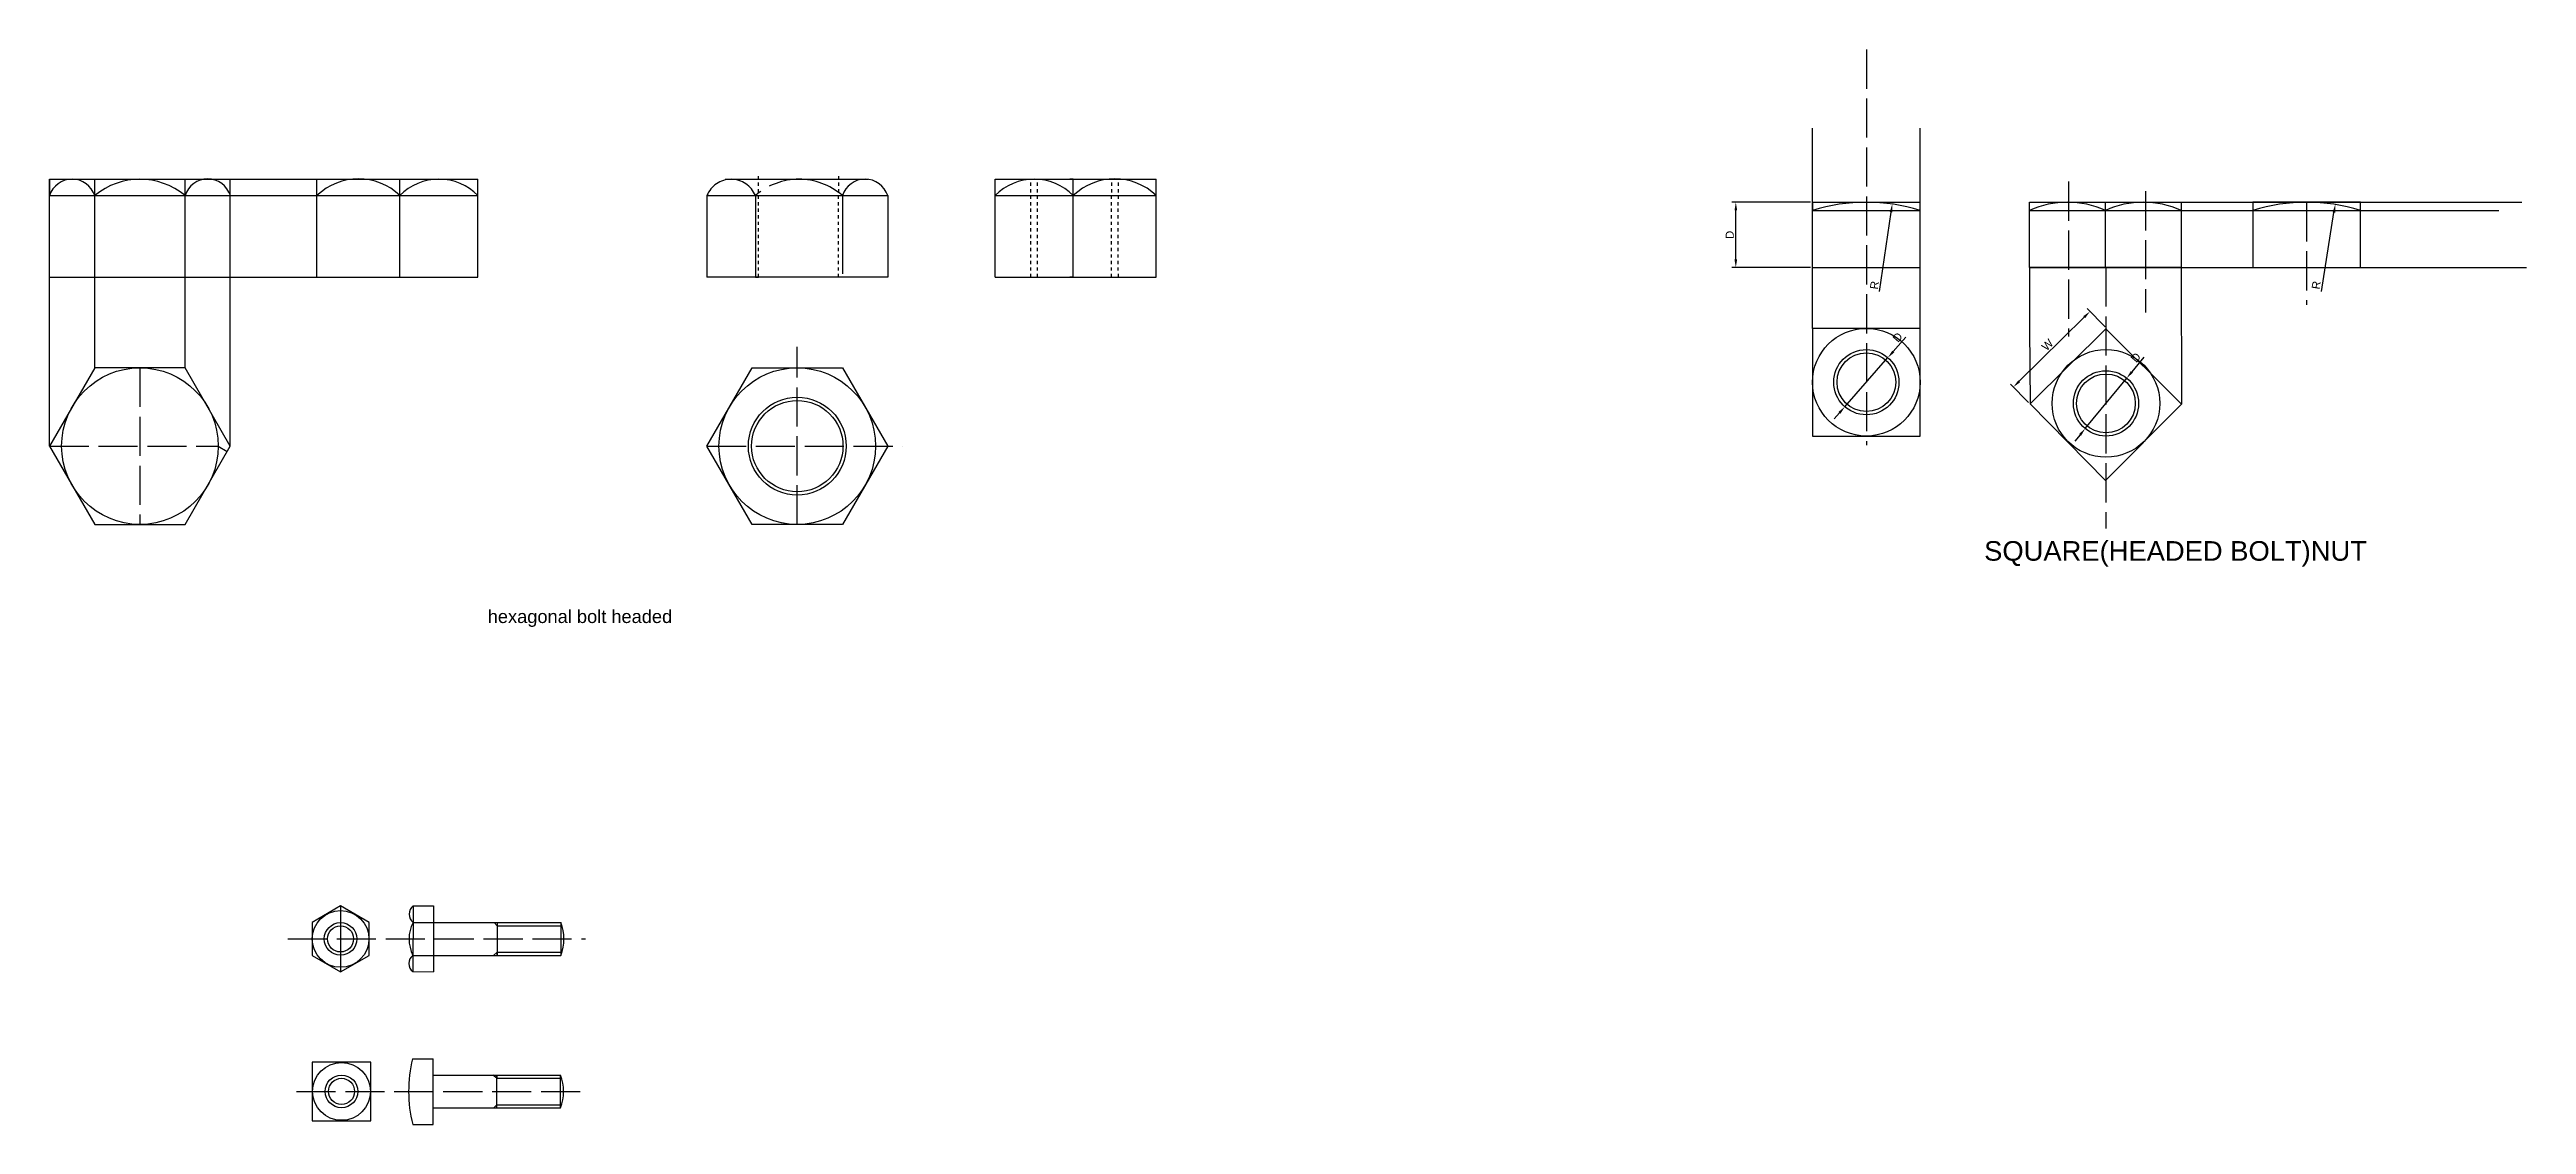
# Model space of a CAD drawing. Header units: millimetres. Extents: x 373 to 1133, y 25 to 354.
import ezdxf

# ---------------------------------------------------------------- set-up
doc = ezdxf.new("R2010")
doc.units = ezdxf.units.MM
doc.linetypes.add('ACAD_ISO02W100', pattern=[15, 12, -3])
doc.linetypes.add('ACAD_ISO08W100', pattern=[36, 24, -3, 6, -3])
doc.styles.get("Standard").update_dxf_attribs({"font": 'arial.ttf'})
doc.dimstyles.new('ISO-25', dxfattribs={"dimtxt": 2.5, "dimasz": 2.5, "dimexe": 1.25, "dimexo": 0.625, "dimtad": 1, "dimtxsty": 'Standard', "dimcen": 2.5, "dimadec": 0, "dimazin": 0, "dimtfac": 1, "dimtmove": 0, "dimatfit": 3, "dimfxl": 1, "dimarcsym": 0})

# ---------------------------------------------------------------- blocks, each defined once
blk = doc.blocks.new('*D1')
at = {"color": 0, "lineweight": -2, "transparency": 16777216}
for p, q in [((913.19, 307.34), (889.04, 307.34)), ((890.29, 289.84), (890.29, 304.84)), ((913.19, 287.34), (889.04, 287.34))]:
    blk.add_line(p, q, dxfattribs=at)
at = {"color": 0, "transparency": 16777216}
for points in [[(889.88, 304.84), (890.71, 304.84), (890.29, 307.34)], [(889.88, 289.84), (890.71, 289.84), (890.29, 287.34)]]:
    blk.add_solid(points, dxfattribs=at)
at = {"layer": 'Defpoints', "color": 0, "transparency": 16777216}
for p in [(890.29, 307.34), (913.81, 307.34), (913.81, 287.34)]:
    blk.add_point(p, dxfattribs=at)
at = {"color": 0, "transparency": 16777216, "insert": (888.42, 297.34), "char_height": 2.5, "attachment_point": 5, "rotation": 90}
blk.add_mtext('D', dxfattribs=at)
blk = doc.blocks.new('*D2')
at = {"color": 0, "lineweight": -2, "transparency": 16777216}
for p, q in [((942.4, 265.96), (938.56, 261.59)), ((923.72, 244.68), (936.91, 259.71)), ((922.07, 242.8), (920.42, 240.92))]:
    blk.add_line(p, q, dxfattribs=at)
at = {"color": 0, "transparency": 16777216}
for points in [[(938.25, 261.86), (938.87, 261.31), (936.91, 259.71)], [(921.76, 243.07), (922.38, 242.52), (923.72, 244.68)]]:
    blk.add_solid(points, dxfattribs=at)
at = {"layer": 'Defpoints', "color": 0, "transparency": 16777216}
for p in [(936.91, 259.71), (923.72, 244.68)]:
    blk.add_point(p, dxfattribs=at)
at = {"color": 0, "transparency": 16777216, "insert": (939.89, 265.95), "char_height": 2.5, "attachment_point": 5, "rotation": 48.72887}
blk.add_mtext('D', dxfattribs=at)
blk = doc.blocks.new('*D3')
at = {"color": 0, "lineweight": -2, "transparency": 16777216}
for p, q in [((1015.41, 259.84), (1011.71, 255.35)), ((997.41, 237.98), (1010.12, 253.42)), ((995.83, 236.05), (994.24, 234.12))]:
    blk.add_line(p, q, dxfattribs=at)
at = {"color": 0, "transparency": 16777216}
for points in [[(1011.39, 255.61), (1012.03, 255.08), (1010.12, 253.42)], [(995.5, 236.31), (996.15, 235.78), (997.41, 237.98)]]:
    blk.add_solid(points, dxfattribs=at)
at = {"layer": 'Defpoints', "color": 0, "transparency": 16777216}
for p in [(1010.12, 253.42), (997.41, 237.98)]:
    blk.add_point(p, dxfattribs=at)
at = {"color": 0, "transparency": 16777216, "insert": (1012.91, 259.75), "char_height": 2.5, "attachment_point": 5, "rotation": 50.54348}
blk.add_mtext('D', dxfattribs=at)
blk = doc.blocks.new('*D4')
at = {"color": 0, "lineweight": -2, "transparency": 16777216}
for p, q in [((1003.54, 269.16), (998, 274.77)), ((997.1, 272.13), (977.17, 252.46)), ((980.05, 245.98), (974.51, 251.6))]:
    blk.add_line(p, q, dxfattribs=at)
at = {"color": 0, "transparency": 16777216}
for points in [[(996.81, 272.42), (997.39, 271.83), (998.88, 273.88)], [(976.88, 252.76), (977.46, 252.17), (975.39, 250.71)]]:
    blk.add_solid(points, dxfattribs=at)
at = {"layer": 'Defpoints', "color": 0, "transparency": 16777216}
for p in [(1003.98, 268.72), (975.39, 250.71), (980.49, 245.54)]:
    blk.add_point(p, dxfattribs=at)
at = {"color": 0, "transparency": 16777216, "insert": (985.82, 263.63), "char_height": 2.5, "attachment_point": 5, "rotation": 44.61636}
blk.add_mtext('W', dxfattribs=at)
blk = doc.blocks.new('*D5')
at = {"color": 0, "lineweight": -2, "transparency": 16777216}
blk.add_line((934.39, 279.95), (937.89, 304.3), dxfattribs=at)
at = {"color": 0, "transparency": 16777216}
blk.add_solid([(937.48, 304.36), (938.3, 304.24), (938.24, 306.78)], dxfattribs=at)
at = {"layer": 'Defpoints', "color": 0, "transparency": 16777216}
for p in [(938.24, 306.78), (930.31, 251.64)]:
    blk.add_point(p, dxfattribs=at)
at = {"color": 0, "transparency": 16777216, "insert": (932.78, 281.93), "char_height": 2.5, "attachment_point": 5, "rotation": 81.81485}
blk.add_mtext('R', dxfattribs=at)
blk = doc.blocks.new('*D6')
at = {"color": 0, "lineweight": -2, "transparency": 16777216}
blk.add_line((1069.8, 279.95), (1073.65, 304.18), dxfattribs=at)
at = {"color": 0, "transparency": 16777216}
blk.add_solid([(1073.24, 304.25), (1074.06, 304.12), (1074.04, 306.65)], dxfattribs=at)
at = {"layer": 'Defpoints', "color": 0, "transparency": 16777216}
for p in [(1074.04, 306.65), (1065.29, 251.64)]:
    blk.add_point(p, dxfattribs=at)
at = {"color": 0, "transparency": 16777216, "insert": (1068.21, 281.95), "char_height": 2.5, "attachment_point": 5, "rotation": 80.96443}
blk.add_mtext('R', dxfattribs=at)

msp = doc.modelspace()

# ---------------------------------------------------------------- linework, layer by layer
at = {"linetype": 'ACAD_ISO02W100'}
for p, q in [((930.314, 354.15), (930.314, 232.896)), ((992.29, 313.66), (992.29, 266.213)), ((1015.935, 310.732), (1015.935, 273.535)), ((1065.293, 307.343), (1065.293, 275.878)), ((1003.769, 287.343), (1003.769, 207.343)), ((602.567, 208.602), (602.567, 263.002)), ((401.048, 256.602), (401.048, 208.602)), ((373.335, 232.602), (425.048, 232.602)), ((574.854, 232.602), (634.875, 232.602)), ((446.398, 81.559), (537.622, 81.559)), ((449.021, 34.821), (537.689, 34.821))]:
    msp.add_line(p, q, dxfattribs=at)
for p, q in [((913.814, 268.694), (913.814, 330.062)), ((946.814, 268.694), (946.814, 330.062)), ((373.335, 232.602), (373.335, 314.381)), ((373.335, 314.381), (504.686, 314.381)), ((373.335, 314.381), (373.335, 309.381)), ((387.192, 256.602), (387.192, 314.381)), ((414.905, 256.602), (414.905, 314.381)), ((428.761, 232.602), (428.761, 314.381)), ((455.303, 284.381), (455.303, 314.381)), ((480.77, 284.381), (480.77, 314.381)), ((504.686, 284.381), (504.686, 314.381)), ((580.485, 314.381), (624.269, 314.381)), ((590.723, 314.381), (590.723, 315.381)), ((590.723, 312.381), (590.723, 313.381)), ((590.723, 310.381), (590.723, 311.381)), ((615.25, 315.381), (615.25, 314.381)), ((615.25, 313.381), (615.25, 312.381)), ((615.25, 311.381), (615.25, 310.381)), ((663.244, 284.381), (663.244, 314.381)), ((663.244, 314.381), (712.627, 314.381)), ((674.202, 312.381), (674.202, 313.381)), ((674.202, 310.381), (674.202, 311.381)), ((676.202, 312.381), (676.202, 313.381)), ((676.202, 310.381), (676.202, 311.381)), ((687.161, 314.381), (686.161, 314.381)), ((687.161, 284.381), (687.161, 314.381)), ((698.894, 313.381), (698.894, 312.381)), ((698.894, 311.381), (698.894, 310.381)), ((700.894, 313.381), (700.894, 312.381)), ((700.894, 311.381), (700.894, 310.381)), ((712.627, 284.381), (712.627, 314.381)), ((373.335, 309.381), (504.686, 309.381)), ((574.854, 309.381), (630.28, 309.381)), ((574.854, 309.381), (574.854, 284.381)), ((589.723, 309.381), (589.723, 284.381)), ((590.723, 308.381), (590.723, 309.381)), ((590.723, 306.381), (590.723, 307.381)), ((590.723, 304.381), (590.723, 305.381)), ((615.25, 308.381), (615.25, 309.381)), ((615.25, 306.381), (615.25, 307.381)), ((615.25, 304.381), (615.25, 305.381)), ((630.28, 309.381), (630.28, 284.381)), ((674.202, 308.381), (674.202, 309.381)), ((674.202, 306.381), (674.202, 307.381)), ((674.202, 304.381), (674.202, 305.381)), ((676.202, 308.381), (676.202, 309.381)), ((676.202, 306.381), (676.202, 307.381)), ((676.202, 304.381), (676.202, 305.381)), ((698.894, 308.381), (698.894, 309.381)), ((698.894, 306.381), (698.894, 307.381)), ((698.894, 304.381), (698.894, 305.381)), ((700.894, 309.381), (700.894, 308.381)), ((700.894, 306.381), (700.894, 307.381)), ((700.894, 304.381), (700.894, 305.381)), ((913.814, 307.343), (946.814, 307.343)), ((913.814, 307.343), (913.814, 304.843)), ((913.814, 304.843), (946.814, 304.843)), ((980.331, 307.343), (1026.831, 307.343)), ((980.331, 287.343), (980.331, 307.343)), ((980.331, 307.343), (1067.849, 307.343)), ((980.331, 304.843), (1067.273, 304.843)), ((1003.581, 287.343), (1003.581, 307.343)), ((1026.831, 307.343), (1026.831, 287.343)), ((1081.793, 307.343), (1048.793, 307.343)), ((1048.793, 307.343), (1048.793, 287.343)), ((1067.273, 304.843), (1124.202, 304.843)), ((1067.849, 307.343), (1131.216, 307.343)), ((1081.793, 287.343), (1081.793, 307.343)), ((590.723, 302.381), (590.723, 303.381)), ((590.723, 300.381), (590.723, 301.381)), ((590.723, 298.381), (590.723, 299.381)), ((590.723, 296.381), (590.723, 297.381)), ((615.25, 302.381), (615.25, 303.381)), ((615.25, 300.381), (615.25, 301.381)), ((615.25, 298.381), (615.25, 299.381)), ((615.25, 296.381), (615.25, 297.381)), ((674.202, 302.381), (674.202, 303.381)), ((674.202, 300.381), (674.202, 301.381)), ((674.202, 298.381), (674.202, 299.381)), ((674.202, 296.381), (674.202, 297.381)), ((676.202, 302.381), (676.202, 303.381)), ((676.202, 300.381), (676.202, 301.381)), ((676.202, 298.381), (676.202, 299.381)), ((676.202, 296.381), (676.202, 297.381)), ((698.894, 302.381), (698.894, 303.381)), ((698.894, 300.381), (698.894, 301.381)), ((698.894, 298.381), (698.894, 299.381)), ((698.894, 296.381), (698.894, 297.381)), ((700.894, 302.381), (700.894, 303.381)), ((700.894, 300.381), (700.894, 301.381)), ((700.894, 298.381), (700.894, 299.381)), ((700.894, 296.381), (700.894, 297.381)), ((590.723, 294.381), (590.723, 295.381)), ((590.723, 292.381), (590.723, 293.381)), ((590.723, 290.381), (590.723, 291.381)), ((590.723, 288.381), (590.723, 289.381)), ((615.25, 294.381), (615.25, 295.381)), ((615.25, 292.381), (615.25, 293.381)), ((615.25, 290.381), (615.25, 291.381)), ((615.25, 288.381), (615.25, 289.381)), ((674.202, 294.381), (674.202, 295.381)), ((674.202, 292.381), (674.202, 293.381)), ((674.202, 290.381), (674.202, 291.381)), ((674.202, 288.381), (674.202, 289.381)), ((676.202, 294.381), (676.202, 295.381)), ((676.202, 292.381), (676.202, 293.381)), ((676.202, 290.381), (676.202, 291.381)), ((676.202, 288.381), (676.202, 289.381)), ((698.894, 294.381), (698.894, 295.381)), ((698.894, 292.381), (698.894, 293.381)), ((698.894, 290.381), (698.894, 291.381)), ((698.894, 288.381), (698.894, 289.381)), ((700.894, 294.381), (700.894, 295.381)), ((700.894, 292.381), (700.894, 293.381)), ((700.894, 290.381), (700.894, 291.381)), ((700.894, 288.381), (700.894, 289.381)), ((373.335, 284.381), (504.686, 284.381)), ((630.28, 284.381), (574.854, 284.381)), ((589.723, 284.381), (590.723, 284.381)), ((590.723, 286.381), (590.723, 287.381)), ((590.723, 284.381), (590.723, 285.381)), ((615.25, 286.381), (615.25, 287.381)), ((615.25, 284.381), (615.25, 285.381)), ((663.244, 284.381), (712.627, 284.381)), ((674.202, 286.381), (674.202, 287.381)), ((674.202, 284.381), (674.202, 285.381)), ((675.202, 284.381), (687.161, 284.381)), ((676.202, 286.381), (676.202, 287.381)), ((676.202, 284.381), (676.202, 285.381)), ((687.161, 284.381), (686.161, 284.381)), ((686.161, 284.381), (688.161, 284.381)), ((687.161, 284.381), (699.894, 284.381)), ((698.894, 286.381), (698.894, 287.381)), ((698.894, 284.381), (698.894, 285.381)), ((700.894, 286.381), (700.894, 287.381)), ((700.894, 285.381), (700.894, 284.381)), ((913.814, 287.343), (946.814, 287.343)), ((1026.831, 287.343), (980.331, 287.343)), ((980.331, 287.343), (980.331, 268.694)), ((980.331, 287.343), (1067.561, 287.343)), ((1026.831, 287.343), (1026.97, 245.415)), ((1048.793, 287.343), (1081.793, 287.343)), ((1067.561, 287.343), (1132.678, 287.343)), ((946.814, 268.694), (913.814, 268.694)), ((913.814, 268.694), (913.814, 235.694)), ((946.814, 235.694), (946.814, 268.694)), ((980.331, 268.694), (980.49, 245.538)), ((980.49, 245.538), (1003.981, 268.716)), ((1003.581, 268.694), (1026.97, 245.415)), ((1003.668, 222.048), (980.49, 245.538)), ((1026.97, 245.415), (1003.668, 222.048)), ((913.814, 235.694), (946.814, 235.694)), ((425.048, 232.602), (427.833, 230.994)), ((462.547, 91.559), (462.547, 71.559)), ((484.775, 91.662), (484.742, 71.523)), ((484.775, 91.662), (491.075, 91.662)), ((484.775, 91.662), (486.075, 91.662)), ((491.075, 91.662), (491.042, 71.513)), ((484.767, 86.611), (491.067, 86.611)), ((491.067, 86.611), (530.051, 86.611)), ((510.559, 85.611), (509.617, 86.611)), ((510.559, 86.611), (510.559, 76.508)), ((510.559, 86.611), (510.559, 84.611)), ((510.559, 86.611), (510.559, 85.611)), ((510.559, 85.611), (530.051, 85.611)), ((530.051, 86.611), (530.051, 76.508)), ((484.751, 76.508), (491.051, 76.508)), ((491.051, 76.508), (530.051, 76.508)), ((510.559, 77.508), (509.396, 76.508)), ((510.559, 76.508), (510.559, 77.508)), ((510.559, 77.508), (530.051, 77.508)), ((484.742, 71.523), (491.042, 71.513)), ((453.848, 43.821), (453.848, 25.821)), ((471.848, 43.821), (453.848, 43.821)), ((471.848, 25.821), (471.848, 43.821)), ((484.63, 44.824), (490.93, 44.834)), ((490.963, 24.685), (490.93, 44.834)), ((490.938, 39.839), (529.938, 39.839)), ((510.446, 38.839), (509.283, 39.839)), ((510.446, 29.736), (510.446, 39.839)), ((510.446, 39.839), (510.446, 38.839)), ((510.446, 38.839), (529.938, 38.839)), ((529.938, 29.736), (529.938, 39.839)), ((510.446, 30.736), (509.504, 29.736)), ((510.446, 29.736), (510.446, 31.736)), ((510.446, 29.736), (510.446, 30.736)), ((510.446, 30.736), (529.938, 30.736)), ((453.848, 25.821), (471.848, 25.821)), ((484.663, 24.685), (490.963, 24.685)), ((484.663, 24.685), (485.963, 24.685)), ((490.954, 29.736), (529.938, 29.736))]:
    msp.add_line(p, q)
at = {"linetype": 'ACAD_ISO08W100'}
msp.add_line((616.423, 309.381), (616.423, 284.381), dxfattribs=at)
at = {"linetype": 'ByBlock'}
msp.add_line((663.244, 309.381), (712.627, 309.381), dxfattribs=at)
for points in [[(414.905, 208.602), (428.761, 232.602), (414.905, 256.602), (387.192, 256.602), (373.335, 232.602), (387.192, 208.602)], [(588.711, 208.602), (574.854, 232.602), (588.711, 256.602), (616.423, 256.602), (630.28, 232.602), (616.423, 208.602)], [(453.798, 76.508), (462.547, 71.456), (471.296, 76.508), (471.296, 86.611), (462.547, 91.662), (453.798, 86.611)]]:
    msp.add_lwpolyline(points, close=True)
for centre, radius in [((930.314, 252.194), 16.5), ((930.314, 252.194), 10), ((930.314, 252.194), 9), ((1003.769, 245.698), 16.5), ((401.048, 232.602), 24), ((602.567, 232.602), 24), ((1003.769, 245.698), 10), ((1003.769, 245.698), 9), ((602.567, 232.602), 15), ((602.567, 232.602), 14), ((462.547, 81.559), 8.699), ((462.547, 81.559), 5), ((462.547, 81.559), 4), ((462.848, 34.821), 8.856), ((462.848, 34.821), 5), ((462.848, 34.821), 4)]:
    msp.add_circle(centre, radius)
for centre, radius, start, end in [((380.264, 307.165), 7.274, 17.735745, 162.264255), ((401.048, 292.701), 21.685, 50.283564, 129.716436), ((421.833, 307.25), 7.249, 17.102761, 162.897239), ((468.037, 296.11), 18.392, 46.184891, 133.815109), ((492.728, 297.758), 16.676, 44.186585, 135.813415), ((623.352, 307.165), 7.274, 17.735745, 162.264255), ((675.202, 297.758), 16.676, 44.186585, 135.813415), ((699.894, 296.11), 18.392, 46.184891, 133.815109), ((414.905, 309.381), 1.607774677692186e-13, 217.13218, 296.565051), ((588.711, 309.381), 1.607774677692186e-13, 243.434949, 322.86782), ((930.314, 251.643), 55.7, 72.768704, 107.231296), ((991.956, 279.087), 28.258, 65.707718, 114.292282), ((1015.206, 279.153), 28.198, 65.652526, 114.347474), ((1065.293, 251.643), 55.7, 72.768704, 107.231296), ((486.792, 89.133), 3.234, 128.562009, 231.250663), ((494.791, 81.543), 11.232, 153.178889, 206.633786), ((517.792, 81.559), 13.259, 337.604621, 22.395379), ((486.617, 74.012), 3.116, 126.78849, 233.024185), ((525.251, 34.821), 41.834, 166.165762, 194.021566), ((517.679, 34.788), 13.259, 337.604621, 22.395379)]:
    msp.add_arc(centre, radius, start, end)
at = {"linetype": 'ACAD_ISO08W100'}
for centre, radius, start, end in [((582.289, 306.363), 8.024, 22.096183, 157.903817), ((603.073, 294.097), 20.294, 48.863901, 131.136099)]:
    msp.add_arc(centre, radius, start, end, dxfattribs=at)

# ---------------------------------------------------------------- texts
at = {"insert": (966.422, 203.476), "char_height": 6, "attachment_point": 1}
msp.add_mtext_dynamic_manual_height_columns('SQUARE(HEADED BOLT)NUT', width=231.23201, gutter_width=12.5, heights=[0], dxfattribs=at)
at = {"linetype": 'ByBlock', "insert": (507.673, 182.375), "char_height": 4, "attachment_point": 1}
msp.add_mtext_dynamic_manual_height_columns('hexagonal bolt headed', width=309.16148, gutter_width=12.5, heights=[0], dxfattribs=at)

# ---------------------------------------------------------------- dimensions: what is measured, and where the dimension line sits
dim = msp.add_linear_dim(base=(890.294, 307.343), p1=(913.814, 287.343), p2=(913.814, 307.343), angle=90, text='D', dimstyle='ISO-25')
dim.commit()
dim.dimension.update_dxf_attribs({"geometry": '*D1', "text_midpoint": (888.419, 297.343)})
for center, mpoint, picture, middle in [((930.314, 251.643), (938.244, 306.776), '*D5', (934.631, 281.66)), ((1065.293, 251.643), (1074.041, 306.652), '*D6', (1070.067, 281.66))]:
    dim = msp.add_radius_dim(center=center, mpoint=mpoint, text='R', dimstyle='ISO-25')
    dim.commit()
    dim.dimension.update_dxf_attribs({"geometry": picture, "text_midpoint": middle, "dimtype": 164})
dim = msp.add_aligned_dim(p1=(1003.981, 268.716), p2=(980.49, 245.538), distance=-7.26, text='W', dimstyle='ISO-25')
dim.commit()
dim.dimension.update_dxf_attribs({"geometry": '*D4', "text_midpoint": (985.82, 263.629)})
for p1, p2, picture, middle in [((923.717, 244.678), (936.91, 259.71), '*D2', (939.893, 265.952)), ((997.414, 237.977), (1010.124, 253.419), '*D3', (1012.908, 259.752))]:
    dim = msp.add_diameter_dim_2p(p1=p1, p2=p2, text='D', dimstyle='ISO-25')
    dim.commit()
    dim.dimension.update_dxf_attribs({"geometry": picture, "text_midpoint": middle})

doc.saveas('drawing.dxf')
